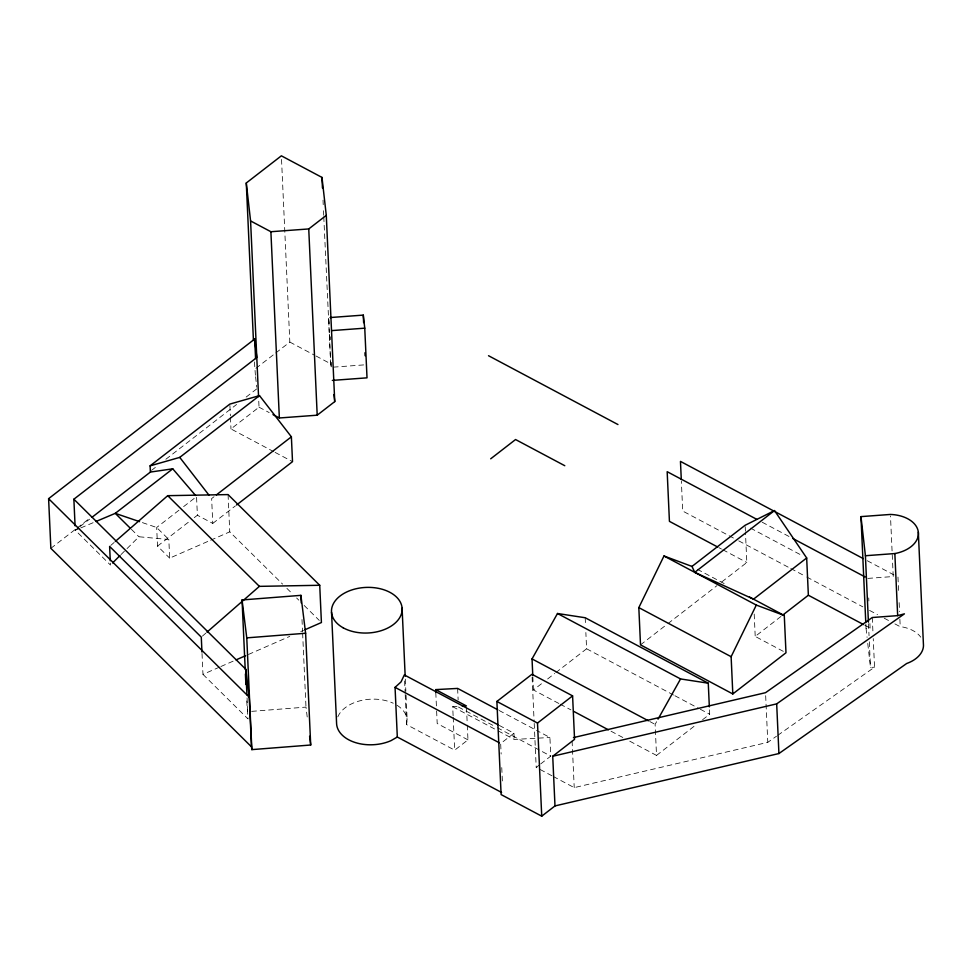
<?xml version="1.0" encoding="UTF-8"?>
<svg xmlns="http://www.w3.org/2000/svg" width="972" height="972" viewBox="0 0 972 972"><rect width="100%" height="100%" fill="white"/><g stroke="black" fill="none" stroke-linecap="round" stroke-linejoin="round"><path stroke-width="0.73" stroke-dasharray="4.86 3.65" d="M467.301 725.136L467.969 739.874L454.677 750.165L406.575 724.59L407.171 719.924L405.932 692.732M629.771 741.186L656.525 755.414L655.116 724.371L657.291 720.471M121.014 554.575L138.935 536.763L168.824 539.509L169.675 558.135L209.272 540.809M110.759 545.438L114.174 542.449M202.419 636.113L205.833 633.137M255.915 368.339L274.626 353.844M275.793 352.945L289.826 342.071L281.37 155.824M50.86 548.342L76.023 528.853M77.213 527.93L90.396 517.712M151.511 470.387L157.5 465.746M165.884 459.246L236.573 404.486M246.159 397.062L256.948 388.715M78.854 527.468L75.281 530.238L110.468 565.048L110.334 562.193M80.044 526.545L89.582 519.157M273.776 451.688L230.972 428.931L259.038 407.183L258.698 399.662M178.957 510.227L156.674 527.492L157.525 546.118L169.675 558.135M183.647 506.594L196.538 496.607L197.389 515.233L191.52 519.777M214.022 496.741L211.641 498.575L212.771 523.41L197.389 515.233M157.525 546.118L190.354 520.688M212.771 523.41L235.382 505.902M558.864 703.473L533.446 689.962L542.898 682.648M547.625 678.978L554.708 673.487M555.887 672.575L586.602 648.786L585.861 632.529M499.256 725.404L513.957 733.228L500.665 743.519L501.151 754.053M640.512 644.861L666.792 624.51M667.983 623.587L716.959 585.642M721.746 581.949L746.824 562.509L745.475 532.717M551.938 775.778L536.204 767.406L539.569 764.806M540.687 763.931L550.772 756.131L549.921 737.505L536.544 730.385M783.298 651.349L755.208 636.417L781.196 616.284M656.525 755.414L695.502 725.209M702.586 719.73L709.682 714.238L709.414 708.321M553.25 776.47L574.221 787.624L767.783 742.341L776.482 736.229M777.722 735.354L874.545 667.181L873.245 638.58M210.645 540.213L229.757 531.842L282.597 584.123M202.018 653.5L202.966 674.361L219.502 667.132M220.875 666.525L233.268 661.106M248.419 654.472L289.741 636.393M300.761 631.569L303.519 630.366M79.412 528.501L75.281 530.238L75.148 527.286M80.797 527.918L93.203 522.669M251.663 711.358L305.986 707.106L307.431 718.77M323.773 216.792L330.857 367.331L364.026 364.889M867.85 578.401L893.232 576.53L890.486 515.962M865.845 623.83L866.052 628.362L870.098 628.07L869.904 623.55M867.753 643.403L870.487 667.472L874.545 667.181M453.11 715.696L452.697 706.705L459.562 706.34M498.186 730.895L514.237 739.437L549.921 737.505M894.884 623.89L900.23 626.721L902.538 626.976A30.873 19.926 -2.6 0 1 920.751 637.17M142.398 522.608L156.674 527.492L168.824 539.509M867.279 560.735L893.961 574.926M762.157 522.195L790.248 537.139M750.493 528.112L802.665 555.85M733.423 538.026L682.721 511.065L681.348 480.958M738.756 540.869L789.471 567.83M790.807 568.535L805.484 576.347M806.821 577.052L862.857 606.856M869.539 610.404L877.534 614.656M884.216 618.204L889.55 621.047M718.806 547.613L721.467 549.034M722.803 549.739L746.824 562.509M864.849 625.275L870.098 628.07M289.826 342.071L314.721 355.315M316.034 356.007L330.444 363.674M697.325 569.288L725.428 584.221M259.038 407.183L269.195 412.59M275.125 452.405L292.511 461.651M586.602 648.786L673.56 695.029M674.896 695.733L698.977 708.539M700.314 709.256L709.682 714.238M649.758 721.528L655.116 724.371M560.2 704.19L570.904 709.876M611.036 731.223L623.076 737.627M499.086 710.471L535.207 729.68M458.456 707.045L495.914 726.959M497.251 727.676L550.772 756.131M452.697 706.705L496.85 730.179M467.969 739.874L437.193 723.508L436.525 708.77M286.91 588.388L292.305 593.722M296.618 597.999L298.781 600.125M304.163 605.459L319.266 620.403M131.414 529.315L138.935 536.763M202.966 674.361L248.03 718.952L246.511 698.115M866.052 628.362L867.073 637.389M329.253 323.469L328.597 317.662L329.289 332.716M255.417 375.241L254.397 361.681M255.587 376.735L256.778 387.208M897.97 577.052L898.65 592.106M899.136 602.64L899.537 611.667M899.878 619.2L900.23 626.721M872.285 617.512L872.965 632.565M868.737 597.962L868.871 600.975M868.494 623.684L869.041 635.761M869.32 641.799L870.487 667.472M765.669 695.685L767.783 742.341M754.199 614.061L755.208 636.417M745.208 526.751L745.403 531.222M585.193 617.742L585.533 625.13M572.095 740.968L574.221 787.624M532.838 676.658L533.446 689.962M532.109 677.265L534.138 721.941M534.211 723.423L536.204 767.406M513.957 733.228L514.237 739.437M501.759 767.601L502.378 781.148M466.487 707.446L467.228 723.654M457.618 688.419L458.14 699.876M453.183 717.202L454.677 750.165M435.796 692.55L436.464 707.3M405.312 679.149L405.859 691.226M404.595 680.947L405.142 692.987M405.203 694.482L406.575 724.59M330.358 336.749L330.492 339.763M331.513 362.337L331.719 366.845M329.35 334.222L330.857 367.331M323.02 200.135L323.214 204.679M323.494 210.73L323.7 215.274M302 619.516L302.547 631.593M302.62 633.112L305.986 707.106M247.07 697.872L247.824 714.432M229.914 405.555L230.376 415.785M230.437 417.243L230.972 428.931M228.068 494.59L229.757 531.842M337.806 716.886A35.344 22.806 -2.6 0 1 393.247 703.23M396.94 705.222A35.344 22.806 -2.6 0 1 407.171 719.924"/><path stroke-width="1.46" d="M749.509 597.027L784.283 615.519L785.984 652.771L732.815 693.947L640.512 644.861L638.823 607.609L663.985 555.984L691.979 566.433L694.761 572.35L753.519 599.165L806.675 557.989L774.502 510.579L745.135 525.269L691.979 566.433M732.815 693.947L731.126 656.695L756.301 605.07L784.283 615.519M532.778 675.176L532.036 658.919L557.491 613.502L585.193 617.742L708.272 683.194L709.341 706.838M658.02 719.171L680.558 678.942L708.272 683.194M112.57 562.958L119.957 555.62M115.316 541.453L167.719 495.671L228.068 494.59L319.727 585.278L321.416 622.53L304.892 629.759M206.975 632.14L259.378 586.359L319.727 585.278M253.437 340.479L246.28 182.991L281.37 155.824L321.987 177.414L326.288 215.359L334.745 401.606L317.2 415.19L279.353 417.984L272.998 414.607M246.28 182.991L250.582 220.936L270.896 231.725L308.744 228.942L326.288 215.359M245.211 669.429L242.052 599.955L300.907 595.35L305.621 633.258L310.7 745.014L251.845 749.619L251.505 746.861L50.86 548.342L48.6 498.672L254.688 339.046L256.79 357.514L73.872 499.207L75.075 525.803M91.976 517.311L150.393 472.064L150.101 465.855L229.842 404.097L259.488 395.616L291.381 436.817L292.511 461.651L236.573 504.978M150.101 465.855L179.747 457.387L259.488 395.616M195.591 495.501L172.761 468.82L115.267 513.35L95.961 521.502M216.404 494.894L291.381 436.817M490.69 458.808L515.561 439.538L564.793 465.722M496.886 701.456L531.976 674.276L572.593 695.879L574.561 739.34L552.728 756.252L554.988 805.922L541.732 816.176L501.115 794.586L496.886 701.456L537.504 723.059L541.732 816.176M694.761 572.35L774.502 510.579M537.504 723.059L572.593 695.879M782.375 615.373L808.364 595.241L806.675 557.989M552.728 756.252L776.677 703.874L904.422 613.842L897.666 615.64L872.285 617.512L765.535 692.684L573.444 737.602M554.988 805.922L778.924 753.543L906.682 663.499A30.873 19.926 -2.6 0 0 923.4 643.853L918.321 532.109A30.873 19.926 -2.6 0 0 890.413 514.443L860.973 516.618L865.773 622.323M501.588 792.472L397.317 737.031L395.057 687.362L401.047 681.894L404.316 674.92L497.919 724.687M397.317 737.031L391.023 740.64A35.344 22.806 -2.6 0 1 336.616 724.019L331.537 612.263M236.026 659.903L245.673 655.675M150.393 472.064L172.761 468.82M242.052 599.955L246.767 637.863L305.621 633.258M330.103 317.552L363.285 315.11L364.755 328.172L367.015 377.841L332.339 380.392M331.586 330.614L364.755 328.172M860.973 516.618L865.408 555.729L894.848 553.554A30.873 19.926 -2.6 0 0 918.321 532.109M435.796 692.55L435.663 689.61L457.618 688.419L497.749 709.754M462.308 706.194L466.426 705.964L435.663 689.61M139.543 521.636L115.267 513.35L130.333 528.246M488.515 355.716L617.961 424.545M863.27 558.608L680.461 461.396L681.287 479.451M756.811 519.352L667.169 471.687L669.429 521.357L717.47 546.908M792.933 538.561L865.177 576.979M808.364 595.241L863.537 624.571M663.985 555.984L756.301 605.07M638.823 607.609L731.126 656.695M557.491 613.502L680.558 678.942M532.036 658.919L648.421 720.811M573.577 711.31L608.363 729.802M395.057 687.362L499.329 742.802M167.719 495.671L259.378 586.359M73.872 499.207L245.782 669.283L249.245 697.191L251.505 746.861M48.6 498.672L249.245 697.191M179.747 457.387L208.907 495.052M309.606 736.266L310.7 745.014M333.943 394.535L334.745 401.606M894.848 553.554L897.666 615.64M865.408 555.729L868.421 622.165M776.677 703.874L778.924 753.543M402.092 608.168L405.178 676.123M363.285 315.11L363.625 322.631M364.986 352.739L365.12 355.74M321.987 177.414L322.461 188.021M308.744 228.942L317.2 415.19M300.907 595.35L301.247 602.907M270.896 231.725L279.353 417.984M250.582 220.936L258.564 396.649M254.688 339.046L255.575 358.607M246.767 637.863L251.845 749.619M245.782 669.283L246.937 694.871M245.418 673.961L245.904 684.531M201.957 652.018L201.277 637.11L109.617 546.422L110.261 560.759M343.092 627.754A35.344 22.806 -2.6 0 0 401.339 614.122A35.344 22.806 -2.6 0 0 356.019 588.765A35.344 22.806 -2.6 0 0 343.092 627.754"/></g></svg>
